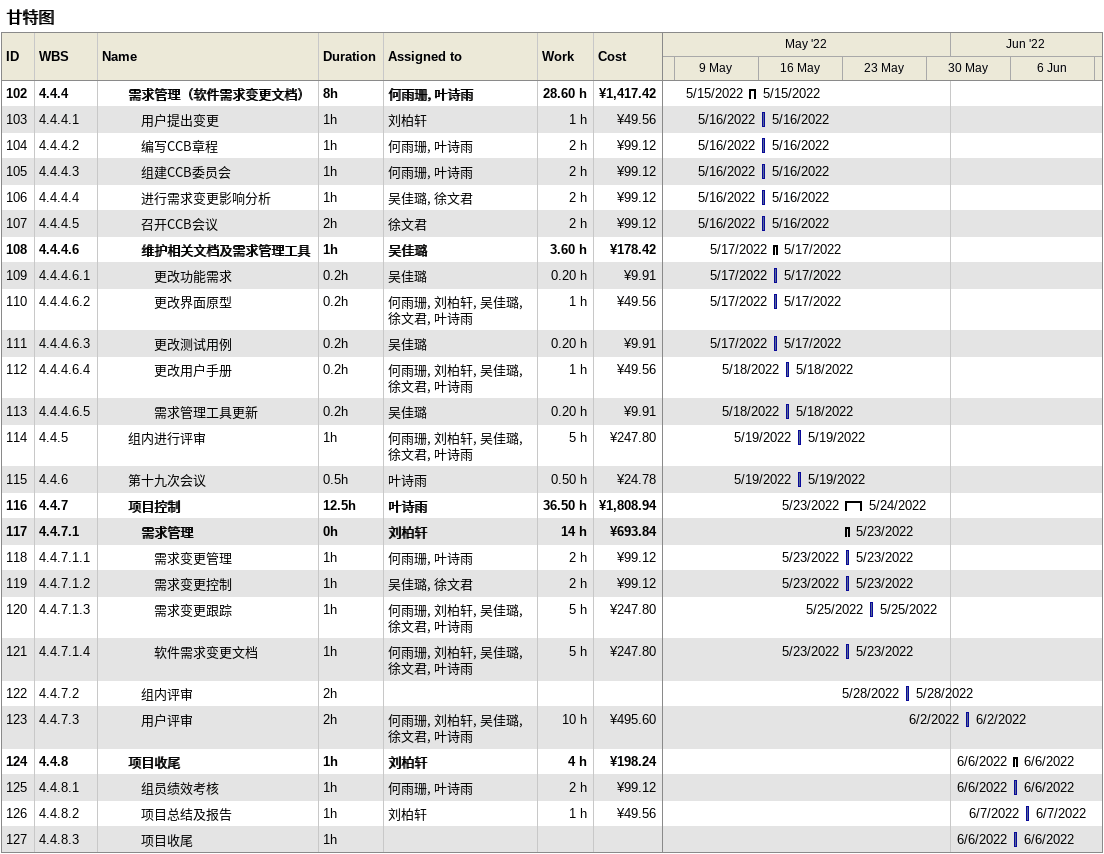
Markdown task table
甘特图

| ID | WBS | Task | Duration | Start | Finish | Resources | Work (h) | Cost (¥) |
|---|---|---|---|---|---|---|---|---|
| 102 | 4.4.4 | **需求管理（软件需求变更文档）** | 8h | 2022-05-15 | 2022-05-15 | 何雨珊, 叶诗雨 | 28.60 | 1417.42 |
| 103 | 4.4.4.1 | 用户提出变更 | 1h | 2022-05-16 | 2022-05-16 | 刘柏轩 | 1 | 49.56 |
| 104 | 4.4.4.2 | 编写CCB章程 | 1h | 2022-05-16 | 2022-05-16 | 何雨珊, 叶诗雨 | 2 | 99.12 |
| 105 | 4.4.4.3 | 组建CCB委员会 | 1h | 2022-05-16 | 2022-05-16 | 何雨珊, 叶诗雨 | 2 | 99.12 |
| 106 | 4.4.4.4 | 进行需求变更影响分析 | 1h | 2022-05-16 | 2022-05-16 | 吴佳璐, 徐文君 | 2 | 99.12 |
| 107 | 4.4.4.5 | 召开CCB会议 | 2h | 2022-05-16 | 2022-05-16 | 徐文君 | 2 | 99.12 |
| 108 | 4.4.4.6 | **维护相关文档及需求管理工具** | 1h | 2022-05-17 | 2022-05-17 | 吴佳璐 | 3.60 | 178.42 |
| 109 | 4.4.4.6.1 | 更改功能需求 | 0.2h | 2022-05-17 | 2022-05-17 | 吴佳璐 | 0.20 | 9.91 |
| 110 | 4.4.4.6.2 | 更改界面原型 | 0.2h | 2022-05-17 | 2022-05-17 | 何雨珊, 刘柏轩, 吴佳璐, 徐文君, 叶诗雨 | 1 | 49.56 |
| 111 | 4.4.4.6.3 | 更改测试用例 | 0.2h | 2022-05-17 | 2022-05-17 | 吴佳璐 | 0.20 | 9.91 |
| 112 | 4.4.4.6.4 | 更改用户手册 | 0.2h | 2022-05-18 | 2022-05-18 | 何雨珊, 刘柏轩, 吴佳璐, 徐文君, 叶诗雨 | 1 | 49.56 |
| 113 | 4.4.4.6.5 | 需求管理工具更新 | 0.2h | 2022-05-18 | 2022-05-18 | 吴佳璐 | 0.20 | 9.91 |
| 114 | 4.4.5 | 组内进行评审 | 1h | 2022-05-19 | 2022-05-19 | 何雨珊, 刘柏轩, 吴佳璐, 徐文君, 叶诗雨 | 5 | 247.80 |
| 115 | 4.4.6 | 第十九次会议 | 0.5h | 2022-05-19 | 2022-05-19 | 叶诗雨 | 0.50 | 24.78 |
| 116 | 4.4.7 | **项目控制** | 12.5h | 2022-05-23 | 2022-05-24 | 叶诗雨 | 36.50 | 1808.94 |
| 117 | 4.4.7.1 | **需求管理** | 0h | 2022-05-23 | 2022-05-23 | 刘柏轩 | 14 | 693.84 |
| 118 | 4.4.7.1.1 | 需求变更管理 | 1h | 2022-05-23 | 2022-05-23 | 何雨珊, 叶诗雨 | 2 | 99.12 |
| 119 | 4.4.7.1.2 | 需求变更控制 | 1h | 2022-05-23 | 2022-05-23 | 吴佳璐, 徐文君 | 2 | 99.12 |
| 120 | 4.4.7.1.3 | 需求变更跟踪 | 1h | 2022-05-25 | 2022-05-25 | 何雨珊, 刘柏轩, 吴佳璐, 徐文君, 叶诗雨 | 5 | 247.80 |
| 121 | 4.4.7.1.4 | 软件需求变更文档 | 1h | 2022-05-23 | 2022-05-23 | 何雨珊, 刘柏轩, 吴佳璐, 徐文君, 叶诗雨 | 5 | 247.80 |
| 122 | 4.4.7.2 | 组内评审 | 2h | 2022-05-28 | 2022-05-28 |  |  |  |
| 123 | 4.4.7.3 | 用户评审 | 2h | 2022-06-02 | 2022-06-02 | 何雨珊, 刘柏轩, 吴佳璐, 徐文君, 叶诗雨 | 10 | 495.60 |
| 124 | 4.4.8 | **项目收尾** | 1h | 2022-06-06 | 2022-06-06 | 刘柏轩 | 4 | 198.24 |
| 125 | 4.4.8.1 | 组员绩效考核 | 1h | 2022-06-06 | 2022-06-06 | 何雨珊, 叶诗雨 | 2 | 99.12 |
| 126 | 4.4.8.2 | 项目总结及报告 | 1h | 2022-06-07 | 2022-06-07 | 刘柏轩 | 1 | 49.56 |
| 127 | 4.4.8.3 | 项目收尾 | 1h | 2022-06-06 | 2022-06-06 |  |  |  |
